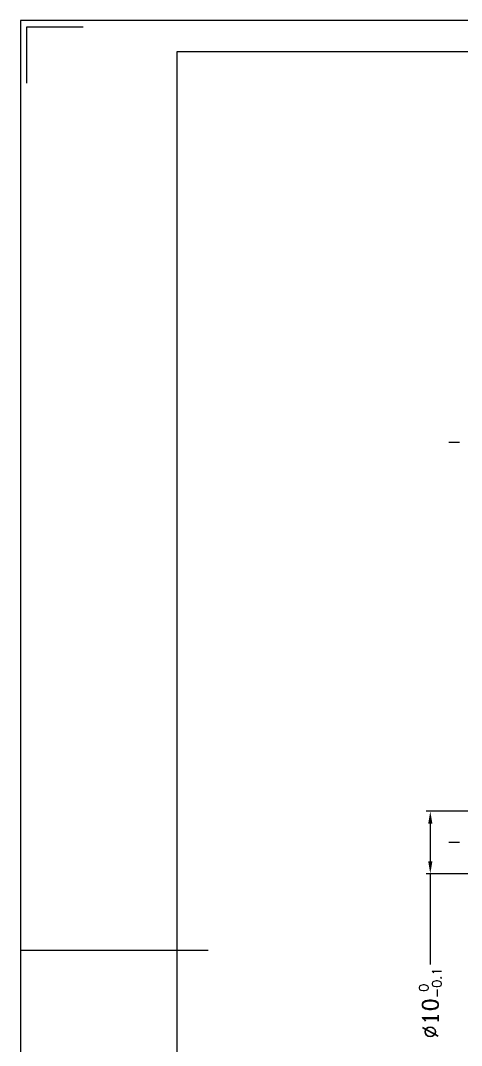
# Model space of a CAD drawing. Header units: millimetres. Extents: x 348 to 7549, y -2121 to -1262.
# Drawn here: x 5816.5 to 5887, y -1988 to -1824.3 of the extents above; entities that cross this region are included whole.
import ezdxf

# ---------------------------------------------------------------- set-up
doc = ezdxf.new("R2010")
doc.units = ezdxf.units.MM
doc.header["$LTSCALE"] = 46.255
doc.header["$PDMODE"] = 3
doc.header["$PDSIZE"] = 8
doc.linetypes.add('CENTER', pattern=[0.6, 0.375, -0.075, 0.075, -0.075])
doc.layers.get('Defpoints').update_dxf_attribs({"linetype": 'CONTINUOUS'})
for name, color, linetype, lineweight in [('dim', 82, 'CONTINUOUS', 9), ('中心线', 2, 'CENTER', 13), ('图框_内框线', 5, 'CONTINUOUS', 13), ('图框_外框线', 7, 'CONTINUOUS', 13), ('图框_角线', 5, 'CONTINUOUS', 13)]:
    doc.layers.add(name, color=color, linetype=linetype, lineweight=lineweight)
doc.styles.add('ROMANC', font='romanc.shx', dxfattribs={"bigfont": 'gbcbig.shx'})
doc.dimstyles.new('YanXiu', dxfattribs={"dimtxt": 2.5, "dimasz": 2.2, "dimexe": 0.66, "dimexo": 0.66, "dimgap": 0.66, "dimtad": 0, "dimtoh": 1, "dimdsep": 46, "dimtxsty": 'ROMANC', "dimcen": 0, "dimclrd": 256, "dimclre": 131, "dimclrt": 42, "dimazin": 2, "dimtfac": 1, "dimtofl": 0, "dimtmove": 0, "dimatfit": 3, "dimfxl": 1, "dimlwd": 5, "dimlwe": 5, "dimarcsym": 0})

# ---------------------------------------------------------------- blocks, each defined once
blk = doc.blocks.new('*D145')
at = {"layer": 'Defpoints', "color": 0, "transparency": 16777216}
for p in [(5890.43, -1950.57), (5881.96, -1960.57), (5890.43, -1960.57)]:
    blk.add_point(p, dxfattribs=at)
at = {"layer": 'dim', "color": 131, "lineweight": 5, "transparency": 16777216}
for p, q in [((5889.77, -1950.57), (5881.3, -1950.57)), ((5889.77, -1960.57), (5881.3, -1960.57))]:
    blk.add_line(p, q, dxfattribs=at)
at = {"layer": 'dim', "lineweight": 5, "transparency": 16777216}
for p, q in [((5881.96, -1952.57), (5881.96, -1958.57)), ((5881.96, -1960.57), (5881.96, -1975.06))]:
    blk.add_line(p, q, dxfattribs=at)
at = {"layer": 'dim', "transparency": 16777216}
for points in [[(5881.63, -1952.57), (5882.3, -1952.57), (5881.96, -1950.57)], [(5881.63, -1958.57), (5882.3, -1958.57), (5881.96, -1960.57)]]:
    blk.add_solid(points, dxfattribs=at)
at = {"layer": 'dim', "color": 42, "transparency": 16777216, "insert": (5881.96, -1981.22), "char_height": 2.5, "attachment_point": 5, "rotation": 90, "style": 'ROMANC'}
blk.add_mtext('\\A1;%%c10{\\H1.500000;\\S 0^ -0.1;}', dxfattribs=at)

msp = doc.modelspace()

# ---------------------------------------------------------------- linework, layer by layer
at = {"layer": '中心线'}
for p, q in [((5962.92981, -1891.66518), (5884.92981, -1891.66518)), ((5962.92981, -1955.57381), (5884.92981, -1955.57381))]:
    msp.add_line(p, q, dxfattribs=at)
at = {"layer": '图框_内框线'}
msp.add_lwpolyline([(5841.46593, -2116.25676), (6021.46593, -2116.25676), (6021.46593, -1829.25676), (5841.46593, -1829.25676)], close=True, dxfattribs=at)
msp.add_lwpolyline([(5816.46593, -1972.75676), (5846.46593, -1972.75676)], dxfattribs=at)
at = {"layer": '图框_外框线'}
msp.add_lwpolyline([(5816.46593, -2121.25676), (6026.46593, -2121.25676), (6026.46593, -1824.25676), (5816.46593, -1824.25676)], close=True, dxfattribs=at)
at = {"layer": '图框_角线', "flags": 128}
msp.add_lwpolyline([(5817.46593, -1834.25676), (5817.46593, -1825.25676), (5826.46593, -1825.25676)], dxfattribs=at)

# ---------------------------------------------------------------- dimensions: what is measured, and where the dimension line sits
at = {"layer": 'dim'}
dim = msp.add_linear_dim(base=(5881.96289, -1960.57374), p1=(5890.42988, -1950.57381), p2=(5890.42982, -1960.57374), angle=90, text='%%c<>', dimstyle='YanXiu', override={"dimasz": 2, "dimgap": 0.66, "dimtoh": 0, "dimtol": 1, "dimlim": 0, "dimtp": 0, "dimtm": 0.1, "dimtfac": 0.6, "dimtdec": 3, "dimtolj": 1}, dxfattribs=at)
dim.commit()
dim.dimension.update_dxf_attribs({"geometry": '*D145', "text_midpoint": (5881.96289, -1981.21711), "dimtype": 160})

# ---------------------------------------------------------------- leaders
at = {"layer": 'dim', "annotation_type": 0, "has_hookline": 1, "hookline_direction": 1, "text_width": 20.21905}
msp.add_leader([(5917.92981, -1949.67381), (5909.15614, -1939.27995), (5907.09689, -1939.27995)], dimstyle='YanXiu', override={"dimasz": 2, "dimgap": 0.66, "dimtad": 0}, dxfattribs=at)

doc.saveas('drawing.dxf')
